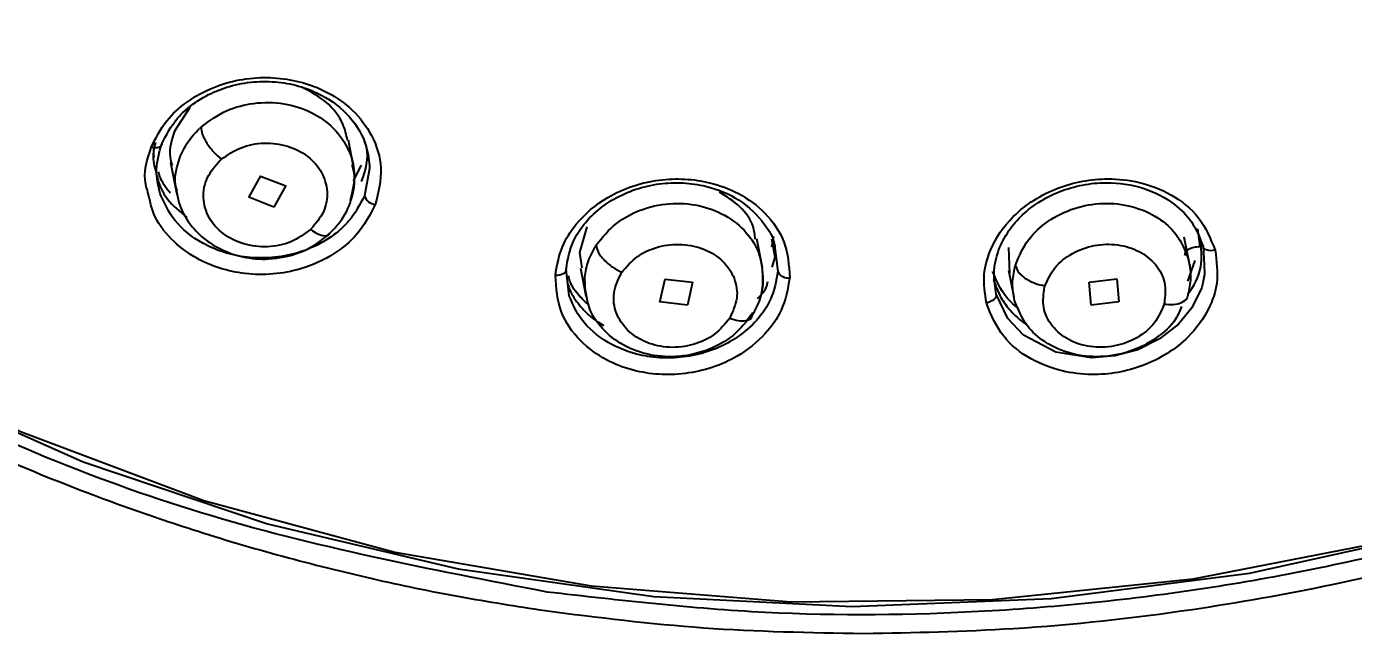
# Model space of a CAD drawing. Header units: millimetres. Extents: x 6110 to 6704, y -2661 to -1821.
# Drawn here: x 6317.63 to 6323.57, y -2185.96 to -2183.24 of the extents above; entities that cross this region are included whole.
import ezdxf

# ---------------------------------------------------------------- set-up
doc = ezdxf.new("R2010")
doc.units = ezdxf.units.MM
doc.header["$LTSCALE"] = 0.1
doc.layers.get('0').update_dxf_attribs({"lineweight": 15})
doc.layers.add('DIM', color=3, linetype='Continuous', lineweight=9)
doc.styles.get("Standard").update_dxf_attribs({"font": 'arial.ttf'})
doc.dimstyles.new('ISO-25', dxfattribs={"dimtxt": 2.5, "dimasz": 2.5, "dimexe": 1.25, "dimexo": 0.625, "dimtad": 1, "dimlfac": 5, "dimtxsty": 'Standard', "dimcen": 2.5, "dimadec": 0, "dimazin": 0, "dimtfac": 1, "dimtmove": 0, "dimatfit": 3, "dimfxl": 0, "dimarcsym": 0})

# ---------------------------------------------------------------- blocks, each defined once
blk = doc.blocks.new('*D49')
at = {"layer": 'Defpoints', "color": 0}
for p in [(6307.9519, -2080.7498), (6411.4918, -2580.4433), (6420.3266, -2580.4433)]:
    blk.add_point(p, dxfattribs=at)
at = {"layer": 'DIM', "color": 0, "lineweight": -2}
for p, q in [((6308.5769, -2080.7498), (6421.5766, -2080.7498)), ((6420.3266, -2084.7498), (6420.3266, -2576.4433)), ((6412.1168, -2580.4433), (6421.5766, -2580.4433))]:
    blk.add_line(p, q, dxfattribs=at)
at = {"layer": 'DIM', "color": 0}
for points in [[(6419.6599, -2084.7498), (6420.9932, -2084.7498), (6420.3266, -2080.7498)], [(6419.6599, -2576.4433), (6420.9932, -2576.4433), (6420.3266, -2580.4433)]]:
    blk.add_solid(points, dxfattribs=at)
at = {"layer": 'DIM', "color": 0, "insert": (6417.0795, -2330.5966), "char_height": 4, "attachment_point": 5, "rotation": 90}
blk.add_mtext('(2280)', dxfattribs=at)

msp = doc.modelspace()

# ---------------------------------------------------------------- linework, layer by layer
at = {"linetype": 'Continuous', "lineweight": 25}
for p, q in [((6318.3649, -2183.6018), (6318.2969, -2183.7067)), ((6318.4157, -2183.6887), (6318.409, -2183.695)), ((6319.0981, -2183.8667), (6319.0748, -2183.7472)), ((6318.2792, -2183.8473), (6318.307, -2183.9892)), ((6319.1327, -2183.8588), (6319.0958, -2183.9297)), ((6319.17, -2183.8743), (6319.1466, -2183.9964)), ((6318.6288, -2184.0036), (6318.6825, -2183.908)), ((6318.6823, -2183.9082), (6318.7953, -2183.9515)), ((6318.7955, -2183.9513), (6318.7418, -2184.0469)), ((6318.7419, -2184.0469), (6318.6288, -2184.0035)), ((6320.1423, -2184.1359), (6320.1092, -2184.2512)), ((6320.9776, -2184.1785), (6320.9689, -2184.226)), ((6322.875, -2184.145), (6322.8853, -2184.224)), ((6320.1838, -2184.2176), (6320.1791, -2184.2252)), ((6320.928, -2184.3173), (6320.9031, -2184.19)), ((6320.9846, -2184.2716), (6320.9702, -2184.1911)), ((6320.9839, -2184.2299), (6320.9971, -2184.3356)), ((6322.029, -2184.2278), (6322.0329, -2184.3447)), ((6322.8422, -2184.317), (6322.8157, -2184.1813)), ((6322.8997, -2184.224), (6322.9041, -2184.3042)), ((6320.1092, -2184.2512), (6320.1196, -2184.32)), ((6320.9713, -2184.3168), (6320.9846, -2184.2716)), ((6322.8633, -2184.2861), (6322.8307, -2184.3784)), ((6320.0637, -2184.445), (6320.0491, -2184.3256)), ((6320.1136, -2184.321), (6320.1377, -2184.4444)), ((6322.0294, -2184.3292), (6322.0528, -2184.4489)), ((6322.06, -2184.3068), (6322.0577, -2184.315)), ((6320.4694, -2184.4723), (6320.4921, -2184.3691)), ((6320.4919, -2184.3693), (6320.6146, -2184.3841)), ((6320.6147, -2184.3838), (6320.592, -2184.4871)), ((6322.3894, -2184.3838), (6322.5133, -2184.369)), ((6322.3991, -2184.4868), (6322.3894, -2184.3836)), ((6322.5133, -2184.3688), (6322.5231, -2184.472)), ((6320.5921, -2184.487), (6320.4693, -2184.4722)), ((6322.5231, -2184.472), (6322.3991, -2184.4867)), ((6322.7253, -2184.4818), (6322.7267, -2184.4761))]:
    msp.add_line(p, q, dxfattribs=at)
at = {"linetype": 'Continuous', "lineweight": 25, "flags": 128}
for points in [[(6321.9571, -2185.804), (6322.856, -2185.7117), (6323.7439, -2185.5388), (6324.6117, -2185.2869), (6325.451, -2184.9586), (6326.2534, -2184.5572), (6327.0109, -2184.0865), (6327.716, -2183.5514), (6328.3617, -2182.9572), (6328.9416, -2182.3096), (6329.4498, -2181.6152), (6329.8814, -2180.8809), (6330.232, -2180.114), (6330.4983, -2179.322), (6330.6774, -2178.5129), (6330.7677, -2177.6947), (6330.7683, -2176.8755), (6330.6791, -2176.0636), (6330.6414, -2175.8555)], [(6312.833, -2179.3392), (6312.8734, -2179.5319), (6313.0953, -2180.3181), (6313.4031, -2181.0772), (6313.7937, -2181.8017), (6314.2632, -2182.4844), (6314.8071, -2183.1186), (6315.4198, -2183.6979), (6316.0953, -2184.2166), (6316.8269, -2184.6694), (6317.6072, -2185.052), (6318.4287, -2185.3605), (6319.283, -2185.5919), (6320.1616, -2185.7438), (6321.056, -2185.8147), (6321.9571, -2185.804)], [(6313.5416, -2181.4271), (6313.9653, -2182.1247), (6314.4638, -2182.7785), (6315.0323, -2183.3822), (6315.6654, -2183.93), (6316.3569, -2184.4166), (6317.1002, -2184.8373), (6317.8881, -2185.1881), (6318.713, -2185.4656), (6319.567, -2185.6672), (6320.4419, -2185.7908), (6321.3292, -2185.8353), (6322.2204, -2185.8003), (6323.1069, -2185.686), (6323.9801, -2185.4937), (6324.8318, -2185.2252), (6325.6536, -2184.883), (6326.4376, -2184.4704), (6327.1763, -2183.9914), (6327.8627, -2183.4506), (6328.4899, -2182.8533), (6329.0521, -2182.2052), (6329.5439, -2181.5125), (6329.9604, -2180.7819)], [(6318.2402, -2183.7636), (6318.2396, -2183.769), (6318.237, -2183.7737), (6318.2327, -2183.7775), (6318.2268, -2183.7803), (6318.2195, -2183.782), (6318.2111, -2183.7825), (6318.202, -2183.7817), (6318.1925, -2183.7797)], [(6322.9538, -2184.2406), (6322.9442, -2184.2423), (6322.9349, -2184.2428), (6322.926, -2184.2422), (6322.918, -2184.2405), (6322.9111, -2184.2376), (6322.9056, -2184.2338), (6322.9018, -2184.2292), (6322.8997, -2184.224)], [(6320.0491, -2184.3256), (6320.0488, -2184.3313), (6320.0466, -2184.3368), (6320.0424, -2184.3418), (6320.0366, -2184.3462), (6320.0292, -2184.3497), (6320.0206, -2184.3523), (6320.0112, -2184.3538), (6320.0013, -2184.3542)], [(6322.9041, -2184.3042), (6322.9067, -2184.3497), (6322.8992, -2184.3871), (6322.8935, -2184.407), (6322.8496, -2184.4985), (6322.7898, -2184.5712), (6322.7054, -2184.6376), (6322.6083, -2184.6857), (6322.5046, -2184.714), (6322.4, -2184.7226), (6322.2402, -2184.6972), (6322.096, -2184.6204), (6322.0259, -2184.5465), (6321.9745, -2184.4368), (6321.9745, -2184.4368)], [(6321.9745, -2184.4368), (6321.9747, -2184.4427), (6321.973, -2184.4488), (6321.9693, -2184.4549), (6321.9639, -2184.4607), (6321.957, -2184.4661), (6321.9489, -2184.4707), (6321.9398, -2184.4745), (6321.9302, -2184.4772)]]:
    msp.add_lwpolyline(points, dxfattribs=at)
at = {"linetype": 'Continuous', "lineweight": 25}
for centre, radius, start, end in [((6319.2033, -2183.9768), 0.06, 199.04599, 262.30176), ((6321.0428, -2184.3142), 0.0505, 205.08181, 278.35669)]:
    msp.add_arc(centre, radius, start, end, dxfattribs=at)
for points, knots in [([(6321.293, -2186.764), (6320.8419, -2186.7483), (6319.9316, -2186.7166), (6318.485, -2186.4398), (6316.9759, -2185.9377), (6315.4952, -2185.1542), (6314.1777, -2184.1438), (6313.0843, -2182.9494), (6312.2263, -2181.5849), (6311.6675, -2180.1736), (6311.3755, -2178.748), (6311.3229, -2177.4154), (6311.4712, -2176.1199), (6311.8197, -2174.7929), (6312.4334, -2173.4004), (6313.3515, -2172.0223), (6314.5158, -2170.7843), (6315.8723, -2169.7429), (6317.4071, -2168.9085), (6318.9812, -2168.3491), (6320.5618, -2168.0162), (6321.5761, -2167.9766), (6322.0888, -2167.9566)], [0, 0, 0, 0, 0.041768, 0.084276, 0.137195, 0.191649, 0.244568, 0.299021, 0.351941, 0.406395, 0.452689, 0.499999, 0.541767, 0.584275, 0.637195, 0.691649, 0.744569, 0.799023, 0.851943, 0.906397, 0.952691, 1, 1, 1, 1]), ([(6322.0888, -2167.9566), (6322.5399, -2167.9721), (6323.4501, -2168.0035), (6324.8965, -2168.2792), (6326.4055, -2168.7808), (6327.8861, -2169.5637), (6329.2039, -2170.5755), (6330.2972, -2171.7696), (6331.1552, -2173.1344), (6331.738, -2174.606), (6332.0396, -2176.1695), (6332.046, -2177.7528), (6331.7572, -2179.3387), (6331.1866, -2180.8551), (6330.3399, -2182.2852), (6329.2566, -2183.5636), (6327.9474, -2184.6755), (6326.4733, -2185.5721), (6324.8497, -2186.2386), (6323.1116, -2186.6783), (6321.9071, -2186.7351), (6321.293, -2186.764)], [0, 0, 0, 0, 0.041773, 0.084286, 0.13721, 0.19167, 0.244595, 0.299054, 0.351979, 0.406439, 0.459364, 0.513823, 0.566748, 0.621208, 0.674132, 0.728592, 0.781517, 0.835976, 0.888901, 0.94336, 1, 1, 1, 1]), ([(6321.3809, -2185.9566), (6321.6045, -2185.9521), (6322.0959, -2185.9424), (6322.797, -2185.8645), (6323.4932, -2185.741), (6324.1897, -2185.5701), (6324.9737, -2185.3151), (6325.8098, -2184.9581), (6326.6008, -2184.5285), (6327.3343, -2184.0423), (6328.0041, -2183.5074), (6328.6331, -2182.8998), (6329.1329, -2182.3164), (6329.5485, -2181.7439), (6329.8717, -2181.2236), (6330.1389, -2180.7127), (6330.3732, -2180.1857), (6330.5602, -2179.6697), (6330.701, -2179.1712), (6330.8106, -2178.68), (6330.8941, -2178.1625), (6330.919, -2177.7697), (6330.9307, -2177.586)], [0, 0, 0, 0, 0.0464086, 0.1019943, 0.1457751, 0.1926353, 0.2502527, 0.3164034, 0.3813084, 0.4380493, 0.5012503, 0.5626126, 0.6246974, 0.6667243, 0.7164237, 0.7588041, 0.7939083, 0.8444623, 0.8813604, 0.9103249, 0.9580831, 1, 1, 1, 1]), ([(6312.7572, -2179.7209), (6312.7659, -2179.761), (6312.8228, -2180.0242), (6312.9547, -2180.4146), (6313.1464, -2180.9041), (6313.3531, -2181.3457), (6313.5654, -2181.7307), (6313.7738, -2182.0639), (6313.9687, -2182.3504), (6314.2234, -2182.6887), (6314.5172, -2183.0347), (6314.8049, -2183.3365), (6315.058, -2183.5792), (6315.3273, -2183.818), (6315.6163, -2184.0519), (6315.9354, -2184.2861), (6316.2476, -2184.4955), (6316.5971, -2184.7084), (6317.0183, -2184.9386), (6317.4703, -2185.1523), (6317.8833, -2185.3197), (6318.1713, -2185.4233), (6318.4539, -2185.5169), (6318.7771, -2185.6128), (6319.176, -2185.7122), (6319.5673, -2185.7937), (6319.8272, -2185.8343), (6319.9551, -2185.8543)], [0, 0, 0, 0, 0.012754, 0.08379, 0.127677, 0.17588, 0.234617, 0.263195, 0.2967, 0.340883, 0.392561, 0.434717, 0.467046, 0.498266, 0.542804, 0.57819, 0.616042, 0.654185, 0.698929, 0.756921, 0.800012, 0.828197, 0.845414, 0.88589, 0.925146, 0.963182, 1, 1, 1, 1]), ([(6319.9651, -2185.7711), (6319.4424, -2185.6703), (6318.397, -2185.4687), (6316.9474, -2184.8513), (6315.644, -2184.025), (6314.5278, -2182.9933), (6313.6496, -2181.7903), (6313.0765, -2180.6699), (6312.9117, -2179.9366), (6312.8538, -2179.6791)], [0, 0, 0, 0, 0.152878, 0.305756, 0.458634, 0.611512, 0.76439, 0.917269, 1, 1, 1, 1]), ([(6318.1925, -2183.7797), (6318.213, -2183.7387), (6318.2511, -2183.6628), (6318.3645, -2183.5598), (6318.5005, -2183.4931), (6318.6474, -2183.4656), (6318.7696, -2183.4669), (6318.8835, -2183.4902), (6318.995, -2183.5365), (6319.1017, -2183.6127), (6319.1885, -2183.7279), (6319.2346, -2183.8773), (6319.2088, -2183.9816), (6319.1952, -2184.0363)], [0, 0, 0, 0, 0.095996, 0.177913, 0.298894, 0.374666, 0.447729, 0.518075, 0.585697, 0.672417, 0.770398, 0.879589, 1, 1, 1, 1]), ([(6318.2402, -2183.7636), (6318.2607, -2183.7234), (6318.2873, -2183.6713), (6318.3361, -2183.6226), (6318.3791, -2183.585), (6318.4438, -2183.5426), (6318.5442, -2183.5033), (6318.6506, -2183.4835), (6318.7604, -2183.4846), (6318.8641, -2183.5056), (6318.9775, -2183.5523), (6319.0888, -2183.6391), (6319.1597, -2183.7586), (6319.167, -2183.8413), (6319.17, -2183.8743)], [0, 0, 0, 0, 0.116732, 0.151446, 0.170244, 0.256585, 0.333033, 0.415879, 0.496465, 0.574912, 0.65135, 0.776125, 0.910376, 1, 1, 1, 1]), ([(6319.0711, -2183.7482), (6319.0657, -2183.7236), (6319.0521, -2183.6611), (6318.9831, -2183.5735), (6318.9068, -2183.5317), (6318.8699, -2183.5114)], [0, 0, 0, 0, 0.2499091, 0.6369066, 1, 1, 1, 1]), ([(6318.4157, -2183.6887), (6318.4527, -2183.6615), (6318.5219, -2183.6106), (6318.6543, -2183.5767), (6318.7862, -2183.5782), (6318.9111, -2183.6181), (6319.0141, -2183.6908), (6319.0799, -2183.7864), (6319.111, -2183.901), (6319.093, -2183.9774), (6319.083, -2184.0198)], [0, 0, 0, 0, 0.134278, 0.250726, 0.376796, 0.499507, 0.620812, 0.748747, 0.860373, 1, 1, 1, 1]), ([(6318.4157, -2183.6887), (6318.4166, -2183.6985), (6318.418, -2183.7134), (6318.4294, -2183.7393), (6318.4413, -2183.7604), (6318.4561, -2183.7815), (6318.4775, -2183.8074), (6318.4951, -2183.8229), (6318.5065, -2183.833)], [0, 0, 0, 0, 0.243273, 0.373732, 0.506248, 0.637841, 0.765654, 1, 1, 1, 1]), ([(6318.2117, -2183.7586), (6318.2097, -2183.7656), (6318.2002, -2183.7994), (6318.2002, -2183.8417), (6318.2097, -2183.8747), (6318.2115, -2183.8807)], [0, 0, 0, 0, 0.1757, 0.8479682, 1, 1, 1, 1]), ([(6318.2064, -2183.823), (6318.2063, -2183.8229), (6318.2004, -2183.802), (6318.2061, -2183.7802), (6318.2117, -2183.7586)], [0, 0, 0, 0, 0.005548, 1, 1, 1, 1]), ([(6318.2969, -2183.7067), (6318.2847, -2183.7456), (6318.2685, -2183.7976), (6318.2825, -2183.8489), (6318.2861, -2183.8617)], [0, 0, 0, 0, 0.7494181, 1, 1, 1, 1]), ([(6318.5065, -2183.833), (6318.5345, -2183.8136), (6318.59, -2183.7751), (6318.6981, -2183.7554), (6318.8049, -2183.7691), (6318.8973, -2183.8164), (6318.9609, -2183.8896), (6318.9862, -2183.978), (6318.9713, -2184.0714), (6318.9278, -2184.122), (6318.9058, -2184.1475)], [0, 0, 0, 0, 0.125218, 0.248566, 0.372043, 0.495668, 0.618932, 0.743084, 0.870615, 1, 1, 1, 1]), ([(6319.1341, -2183.9324), (6319.1518, -2183.8804), (6319.1729, -2183.8189), (6319.1501, -2183.7599), (6319.1466, -2183.7507)], [0, 0, 0, 0, 0.844038, 1, 1, 1, 1]), ([(6318.1782, -2183.9804), (6318.1745, -2183.9691), (6318.1526, -2183.9036), (6318.1745, -2183.8358), (6318.1925, -2183.7797)], [0, 0, 0, 0, 0.17339, 1, 1, 1, 1]), ([(6318.2331, -2183.9884), (6318.2246, -2183.9515), (6318.2071, -2183.8762), (6318.229, -2183.8016), (6318.2402, -2183.7636)], [0, 0, 0, 0, 0.48976, 1, 1, 1, 1]), ([(6318.2115, -2183.8807), (6318.2161, -2183.9016), (6318.2264, -2183.9476), (6318.2674, -2184.0243), (6318.3213, -2184.0679), (6318.3526, -2184.0932)], [0, 0, 0, 0, 0.258472, 0.569096, 1, 1, 1, 1]), ([(6318.3088, -2183.9753), (6318.3061, -2183.9657), (6318.2923, -2183.9172), (6318.3079, -2183.8672), (6318.3204, -2183.8272)], [0, 0, 0, 0, 0.198041, 1, 1, 1, 1]), ([(6318.9058, -2184.1475), (6318.878, -2184.1679), (6318.8227, -2184.2085), (6318.713, -2184.2303), (6318.6044, -2184.2175), (6318.5103, -2184.1704), (6318.4453, -2184.0961), (6318.4201, -2184.0062), (6318.4361, -2183.9124), (6318.4799, -2183.8622), (6318.5018, -2183.8372)], [0, 0, 0, 0, 0.126075, 0.250713, 0.374166, 0.497369, 0.621398, 0.746857, 0.873516, 1, 1, 1, 1]), ([(6318.5018, -2183.8372), (6318.5026, -2183.8365), (6318.5041, -2183.8351), (6318.5057, -2183.8337), (6318.5065, -2183.833)], [0, 0, 0, 0, 0.500273, 1, 1, 1, 1]), ([(6318.9787, -2184.1774), (6319.0036, -2184.1525), (6319.054, -2184.1024), (6319.0943, -2184.007), (6319.1083, -2183.9226), (6319.0965, -2183.8741), (6319.0926, -2183.8582)], [0, 0, 0, 0, 0.284332, 0.573581, 0.86016, 1, 1, 1, 1]), ([(6318.2791, -2183.9845), (6318.2752, -2183.9803), (6318.2524, -2183.9551), (6318.2339, -2183.922), (6318.226, -2183.8927), (6318.225, -2183.889)], [0, 0, 0, 0, 0.150499, 0.893443, 1, 1, 1, 1]), ([(6320.0013, -2184.3542), (6320.0086, -2184.3105), (6320.0221, -2184.2296), (6320.1002, -2184.1055), (6320.2113, -2184.0105), (6320.345, -2183.9502), (6320.4636, -2183.923), (6320.581, -2183.9186), (6320.7031, -2183.9366), (6320.8297, -2183.9841), (6320.949, -2184.0731), (6321.0394, -2184.2042), (6321.0464, -2184.3091), (6321.0501, -2184.3641)], [0, 0, 0, 0, 0.096, 0.177925, 0.298931, 0.374702, 0.447771, 0.51813, 0.585771, 0.67247, 0.770432, 0.879605, 1, 1, 1, 1]), ([(6320.0491, -2184.3256), (6320.0565, -2184.2828), (6320.066, -2184.2272), (6320.0982, -2184.1697), (6320.128, -2184.1241), (6320.1774, -2184.0688), (6320.2623, -2184.0082), (6320.3591, -2183.9647), (6320.4655, -2183.9402), (6320.5724, -2183.9359), (6320.6961, -2183.954), (6320.8323, -2184.01), (6320.9308, -2184.1082), (6320.9794, -2184.187), (6320.9833, -2184.2247), (6320.9839, -2184.2299)], [0, 0, 0, 0, 0.115106, 0.149339, 0.167878, 0.253024, 0.328413, 0.410109, 0.489578, 0.566937, 0.642317, 0.765324, 0.897676, 0.986029, 1, 1, 1, 1]), ([(6321.9302, -2184.4772), (6321.9237, -2184.4341), (6321.9118, -2184.3542), (6321.9495, -2184.2183), (6322.0282, -2184.1022), (6322.1396, -2184.0137), (6322.2466, -2183.96), (6322.3595, -2183.9283), (6322.4838, -2183.9167), (6322.6217, -2183.932), (6322.7653, -2183.9884), (6322.8939, -2184.0915), (6322.9332, -2184.1893), (6322.9538, -2184.2406)], [0, 0, 0, 0, 0.0959958, 0.1779129, 0.2988942, 0.3746658, 0.4477291, 0.5180754, 0.5856965, 0.6724169, 0.7703981, 0.8795889, 1, 1, 1, 1]), ([(6321.9745, -2184.4368), (6321.9693, -2184.4059), (6321.9584, -2184.3413), (6321.9795, -2184.2432), (6322.0253, -2184.1541), (6322.0881, -2184.0817), (6322.1651, -2184.0219), (6322.2562, -2183.9753), (6322.3596, -2183.9453), (6322.4883, -2183.9327), (6322.6366, -2183.9548), (6322.7664, -2184.0229), (6322.8587, -2184.1151), (6322.8854, -2184.1859), (6322.8997, -2184.224)], [0, 0, 0, 0, 0.0775744, 0.1618524, 0.2389729, 0.3079913, 0.371797, 0.4441428, 0.5154783, 0.5859255, 0.7008797, 0.8150962, 0.9005547, 1, 1, 1, 1]), ([(6319.1952, -2184.0363), (6319.1713, -2184.0825), (6319.1284, -2184.1655), (6319.0087, -2184.2643), (6318.8779, -2184.3246), (6318.7388, -2184.3509), (6318.6153, -2184.3489), (6318.4986, -2184.3244), (6318.3883, -2184.277), (6318.2857, -2184.201), (6318.2036, -2184.0993), (6318.1863, -2184.0182), (6318.1782, -2183.9804)], [0, 0, 0, 0, 0.127464, 0.228603, 0.351207, 0.439734, 0.5282, 0.611065, 0.693877, 0.790298, 0.902378, 1, 1, 1, 1]), ([(6319.1466, -2183.9964), (6319.1263, -2184.0362), (6319.1001, -2184.0877), (6319.0521, -2184.136), (6319.0092, -2184.174), (6318.9439, -2184.217), (6318.8418, -2184.257), (6318.7336, -2184.2768), (6318.6218, -2184.2751), (6318.5163, -2184.2527), (6318.4006, -2184.2028), (6318.2911, -2184.116), (6318.2517, -2184.0292), (6318.2331, -2183.9884)], [0, 0, 0, 0, 0.127451, 0.165269, 0.185657, 0.282473, 0.367913, 0.46093, 0.551431, 0.639557, 0.725461, 0.870681, 1, 1, 1, 1]), ([(6318.3053, -2183.9761), (6318.3092, -2183.9956), (6318.3206, -2184.0528), (6318.3678, -2184.1328), (6318.4396, -2184.1999), (6318.5164, -2184.2447), (6318.6079, -2184.2753), (6318.7262, -2184.2852), (6318.8377, -2184.2617), (6318.9276, -2184.2189), (6318.9671, -2184.1859), (6318.9876, -2184.1688)], [0, 0, 0, 0, 0.071599, 0.210366, 0.323268, 0.415386, 0.522476, 0.654767, 0.813218, 0.903091, 1, 1, 1, 1]), ([(6320.8957, -2184.1913), (6320.8937, -2184.1721), (6320.8881, -2184.1191), (6320.8328, -2184.0417), (6320.7681, -2184.0004), (6320.7357, -2183.9797)], [0, 0, 0, 0, 0.221485, 0.610194, 1, 1, 1, 1]), ([(6320.1838, -2184.2176), (6320.2116, -2184.183), (6320.2635, -2184.1184), (6320.3818, -2184.0552), (6320.5103, -2184.0258), (6320.6435, -2184.0346), (6320.7651, -2184.0798), (6320.8575, -2184.1552), (6320.9221, -2184.257), (6320.9274, -2184.3339), (6320.9304, -2184.3766)], [0, 0, 0, 0, 0.134278, 0.250726, 0.376797, 0.499507, 0.620812, 0.748747, 0.860372, 1, 1, 1, 1]), ([(6322.06, -2184.3068), (6322.0767, -2184.2673), (6322.1078, -2184.1937), (6322.204, -2184.1058), (6322.3204, -2184.0476), (6322.4527, -2184.0247), (6322.5848, -2184.0391), (6322.6975, -2184.0891), (6322.791, -2184.1707), (6322.8192, -2184.2426), (6322.8349, -2184.2825)], [0, 0, 0, 0, 0.134277, 0.250726, 0.376796, 0.499507, 0.620812, 0.748747, 0.860373, 1, 1, 1, 1]), ([(6318.9058, -2184.1475), (6318.9167, -2184.1548), (6318.9395, -2184.1701), (6318.9689, -2184.1776), (6318.9872, -2184.1751), (6318.9901, -2184.1659), (6318.9907, -2184.1639)], [0, 0, 0, 0, 0.282269, 0.592574, 0.910381, 1, 1, 1, 1]), ([(6320.1838, -2184.2176), (6320.1855, -2184.2273), (6320.1881, -2184.2423), (6320.2031, -2184.2655), (6320.2184, -2184.2836), (6320.237, -2184.3008), (6320.2635, -2184.3211), (6320.285, -2184.3319), (6320.2989, -2184.3389)], [0, 0, 0, 0, 0.243271, 0.373729, 0.506244, 0.637838, 0.765651, 1, 1, 1, 1]), ([(6320.2989, -2184.3389), (6320.32, -2184.3139), (6320.362, -2184.2644), (6320.4606, -2184.2206), (6320.5681, -2184.2087), (6320.672, -2184.2321), (6320.7559, -2184.2867), (6320.8075, -2184.3647), (6320.8217, -2184.4569), (6320.795, -2184.515), (6320.7816, -2184.5443)], [0, 0, 0, 0, 0.125218, 0.248566, 0.372043, 0.495668, 0.618933, 0.743085, 0.870615, 1, 1, 1, 1]), ([(6322.1923, -2184.4002), (6322.205, -2184.3718), (6322.2303, -2184.3155), (6322.3117, -2184.251), (6322.4117, -2184.2142), (6322.5191, -2184.211), (6322.6174, -2184.2417), (6322.6922, -2184.302), (6322.7361, -2184.3845), (6322.7299, -2184.4454), (6322.7267, -2184.4761)], [0, 0, 0, 0, 0.125261, 0.248647, 0.372148, 0.495812, 0.619113, 0.743206, 0.870567, 1, 1, 1, 1]), ([(6322.8188, -2184.2638), (6322.8192, -2184.2584), (6322.8197, -2184.2503), (6322.8278, -2184.2408), (6322.8391, -2184.2325), (6322.8582, -2184.2252), (6322.8766, -2184.2244), (6322.8853, -2184.224)], [0, 0, 0, 0, 0.247721, 0.378711, 0.510863, 0.766994, 1, 1, 1, 1]), ([(6322.8322, -2184.4348), (6322.8346, -2184.432), (6322.8684, -2184.391), (6322.8994, -2184.3084), (6322.8917, -2184.2324), (6322.8884, -2184.2)], [0, 0, 0, 0, 0.041253, 0.591371, 1, 1, 1, 1]), ([(6322.9538, -2184.2406), (6322.9604, -2184.2896), (6322.9722, -2184.3775), (6322.9266, -2184.5128), (6322.8484, -2184.6218), (6322.7425, -2184.7055), (6322.6341, -2184.7591), (6322.5187, -2184.791), (6322.3949, -2184.801), (6322.2598, -2184.7846), (6322.1199, -2184.7296), (6321.991, -2184.6276), (6321.9512, -2184.5293), (6321.9302, -2184.4772)], [0, 0, 0, 0, 0.108634, 0.194831, 0.299323, 0.375934, 0.450142, 0.520765, 0.591343, 0.67352, 0.769042, 0.877862, 1, 1, 1, 1]), ([(6322.8349, -2184.2825), (6322.8395, -2184.307), (6322.8487, -2184.356), (6322.8391, -2184.4057), (6322.8343, -2184.4306)], [0, 0, 0, 0, 0.4999964, 1, 1, 1, 1]), ([(6321.0501, -2184.3641), (6321.0412, -2184.4136), (6321.0252, -2184.5023), (6320.9397, -2184.6239), (6320.8316, -2184.7116), (6320.7051, -2184.7689), (6320.585, -2184.7957), (6320.4645, -2184.7997), (6320.3434, -2184.7803), (6320.2198, -2184.7325), (6320.1036, -2184.6457), (6320.0125, -2184.5156), (6320.0052, -2184.41), (6320.0013, -2184.3542)], [0, 0, 0, 0, 0.108637, 0.19484, 0.299349, 0.374805, 0.45021, 0.520836, 0.591417, 0.673582, 0.769088, 0.877887, 1, 1, 1, 1]), ([(6320.152, -2184.4873), (6320.1381, -2184.4744), (6320.1036, -2184.4422), (6320.0689, -2184.3972), (6320.0624, -2184.3631), (6320.0608, -2184.3549)], [0, 0, 0, 0, 0.338102, 0.841068, 1, 1, 1, 1]), ([(6320.9971, -2184.3356), (6320.9898, -2184.378), (6320.9804, -2184.433), (6320.949, -2184.4899), (6320.9193, -2184.5359), (6320.8695, -2184.5919), (6320.7832, -2184.6536), (6320.6848, -2184.6975), (6320.5761, -2184.7218), (6320.4674, -2184.7251), (6320.3433, -2184.7054), (6320.2108, -2184.6476), (6320.1081, -2184.5512), (6320.0764, -2184.4754), (6320.0637, -2184.445)], [0, 0, 0, 0, 0.1153305, 0.1495549, 0.1680085, 0.2556213, 0.3329394, 0.417112, 0.4990083, 0.5787562, 0.6564941, 0.7793836, 0.911705, 1, 1, 1, 1]), ([(6320.7816, -2184.5443), (6320.7609, -2184.5702), (6320.7198, -2184.6216), (6320.6203, -2184.6678), (6320.5114, -2184.681), (6320.4059, -2184.6581), (6320.3202, -2184.6028), (6320.2683, -2184.5234), (6320.2551, -2184.4306), (6320.2821, -2184.3728), (6320.2957, -2184.3439)], [0, 0, 0, 0, 0.126075, 0.250713, 0.374166, 0.497369, 0.621398, 0.746857, 0.873516, 1, 1, 1, 1]), ([(6320.2957, -2184.3439), (6320.2962, -2184.3431), (6320.2973, -2184.3414), (6320.2984, -2184.3397), (6320.2989, -2184.3389)], [0, 0, 0, 0, 0.500272, 1, 1, 1, 1]), ([(6320.8711, -2184.5516), (6320.8855, -2184.5275), (6320.9145, -2184.479), (6320.9337, -2184.3977), (6320.9295, -2184.3439), (6320.9274, -2184.3174)], [0, 0, 0, 0, 0.333617, 0.672259, 1, 1, 1, 1]), ([(6322.0751, -2184.5023), (6322.0631, -2184.4929), (6322.0062, -2184.4481), (6321.9792, -2184.385), (6321.958, -2184.3351)], [0, 0, 0, 0, 0.211287, 1, 1, 1, 1]), ([(6322.06, -2184.3068), (6322.0625, -2184.3163), (6322.0664, -2184.3308), (6322.0841, -2184.3506), (6322.1018, -2184.3651), (6322.123, -2184.3778), (6322.1529, -2184.3915), (6322.1768, -2184.3968), (6322.1923, -2184.4002)], [0, 0, 0, 0, 0.243272, 0.37373, 0.506245, 0.637839, 0.765652, 1, 1, 1, 1]), ([(6320.0556, -2184.3868), (6320.0585, -2184.3963), (6320.0693, -2184.4319), (6320.1064, -2184.4859), (6320.1583, -2184.5416), (6320.2007, -2184.5674), (6320.2186, -2184.5782)], [0, 0, 0, 0, 0.123795, 0.461082, 0.773034, 1, 1, 1, 1]), ([(6320.8851, -2184.5212), (6320.8582, -2184.5568), (6320.8071, -2184.6243), (6320.6878, -2184.6907), (6320.5579, -2184.7219), (6320.4228, -2184.7146), (6320.3017, -2184.6703), (6320.2079, -2184.5955), (6320.1415, -2184.4943), (6320.1358, -2184.415), (6320.1327, -2184.3716)], [0, 0, 0, 0, 0.134202, 0.25449, 0.379304, 0.500474, 0.62517, 0.743757, 0.85968, 1, 1, 1, 1]), ([(6320.9059, -2184.4561), (6320.9214, -2184.4407), (6320.9442, -2184.418), (6320.9504, -2184.3901), (6320.9524, -2184.3811)], [0, 0, 0, 0, 0.6790857, 1, 1, 1, 1]), ([(6320.9304, -2184.3766), (6320.9289, -2184.4019), (6320.9274, -2184.4274), (6320.9167, -2184.451), (6320.9167, -2184.4511)], [0, 0, 0, 0, 0.994877, 1, 1, 1, 1]), ([(6321.9617, -2184.3713), (6321.9711, -2184.3989), (6321.9883, -2184.4491), (6322.0395, -2184.5144), (6322.0795, -2184.5546), (6322.1079, -2184.5702), (6322.1096, -2184.5711)], [0, 0, 0, 0, 0.357261, 0.648613, 0.979252, 1, 1, 1, 1]), ([(6322.7253, -2184.4818), (6322.7131, -2184.5112), (6322.689, -2184.5696), (6322.6064, -2184.6368), (6322.5044, -2184.6748), (6322.3947, -2184.6779), (6322.2943, -2184.6456), (6322.2193, -2184.5824), (6322.1779, -2184.4975), (6322.1864, -2184.4363), (6322.1906, -2184.4058)], [0, 0, 0, 0, 0.126075, 0.250713, 0.374166, 0.497369, 0.621398, 0.746857, 0.873516, 1, 1, 1, 1]), ([(6322.1906, -2184.4058), (6322.1909, -2184.4048), (6322.1914, -2184.403), (6322.192, -2184.4012), (6322.1923, -2184.4002)], [0, 0, 0, 0, 0.500272, 1, 1, 1, 1]), ([(6322.8039, -2184.4929), (6322.7959, -2184.512), (6322.7734, -2184.5656), (6322.6918, -2184.6379), (6322.5758, -2184.6988), (6322.4415, -2184.723), (6322.3077, -2184.7091), (6322.1938, -2184.6586), (6322.1002, -2184.5766), (6322.0721, -2184.5049), (6322.0565, -2184.4652)], [0, 0, 0, 0, 0.069335, 0.195262, 0.331548, 0.463945, 0.594858, 0.732717, 0.852135, 1, 1, 1, 1]), ([(6322.7253, -2184.4818), (6322.7394, -2184.4828), (6322.769, -2184.4848), (6322.8061, -2184.4752), (6322.8314, -2184.4566), (6322.8333, -2184.4391), (6322.8343, -2184.4306)], [0, 0, 0, 0, 0.232869, 0.488867, 0.751053, 1, 1, 1, 1]), ([(6320.7816, -2184.5443), (6320.7946, -2184.5486), (6320.8217, -2184.5577), (6320.8561, -2184.557), (6320.8777, -2184.548), (6320.8804, -2184.5362), (6320.8813, -2184.5325)], [0, 0, 0, 0, 0.267585, 0.561746, 0.863017, 1, 1, 1, 1]), ([(6318.0012, -2190.5659), (6318.0206, -2190.2032), (6318.0563, -2189.5353), (6317.9812, -2188.8214), (6317.9078, -2188.4045), (6317.8668, -2188.2096), (6317.8235, -2188.0309), (6317.7585, -2187.794), (6317.6627, -2187.5021), (6317.5316, -2187.1811), (6317.3816, -2186.8728), (6317.2539, -2186.6502), (6317.1464, -2186.4829), (6317.0327, -2186.3152), (6316.8584, -2186.0897), (6316.6669, -2185.8646), (6316.538, -2185.7519), (6316.4985, -2185.7174)], [0, 0, 0, 0, 0.184057, 0.338983, 0.377927, 0.414481, 0.448645, 0.480419, 0.552971, 0.625031, 0.6848, 0.759808, 0.783215, 0.80934, 0.887401, 0.965483, 1, 1, 1, 1]), ([(6319.9551, -2185.8543), (6320.1911, -2185.884), (6320.663, -2185.9436), (6321.1416, -2185.9522), (6321.3809, -2185.9566)], [0, 0, 0, 0, 0.499986, 1, 1, 1, 1])]:
    msp.add_open_spline(points, degree=3, knots=knots, dxfattribs=at)
for points in [[(6330.8559, -2177.5669), (6330.833, -2177.8657), (6330.7872, -2178.4632), (6330.5847, -2179.3491), (6330.2868, -2180.2142), (6329.8873, -2181.0486), (6329.3933, -2181.8424), (6328.8101, -2182.5865), (6328.1445, -2183.2722), (6327.4043, -2183.8915), (6326.5981, -2184.4371), (6325.7352, -2184.9029), (6324.8257, -2185.2833), (6323.8802, -2185.5738), (6322.9096, -2185.7716), (6321.9257, -2185.872), (6320.938, -2185.8827), (6320.2894, -2185.8083), (6319.9651, -2185.7711)], [(6318.3204, -2183.8272), (6318.3309, -2183.8031), (6318.3521, -2183.7549), (6318.39, -2183.715), (6318.409, -2183.695)], [(6320.1327, -2184.3716), (6320.1358, -2184.3462), (6320.1419, -2184.2955), (6320.1667, -2184.2486), (6320.1791, -2184.2252)], [(6322.0565, -2184.4652), (6322.0518, -2184.4403), (6322.0426, -2184.3906), (6322.0526, -2184.3402), (6322.0577, -2184.315)]]:
    msp.add_open_spline(points, degree=3, dxfattribs=at)

# ---------------------------------------------------------------- dimensions: what is measured, and where the dimension line sits
at = {"layer": 'DIM'}
dim = msp.add_linear_dim(base=(6420.3266, -2580.4433), p1=(6307.9519, -2080.7498), p2=(6411.4918, -2580.4433), angle=90, text='(2280)', dimstyle='ISO-25', override={"dimtxt": 4, "dimasz": 4, "dimlfac": 4, "dimadec": 1, "dimfxl": 1.25}, dxfattribs=at)
dim.commit()
dim.dimension.update_dxf_attribs({"geometry": '*D49', "text_midpoint": (6420.3266, -2330.5966), "dimtype": 160})

doc.saveas('drawing.dxf')
